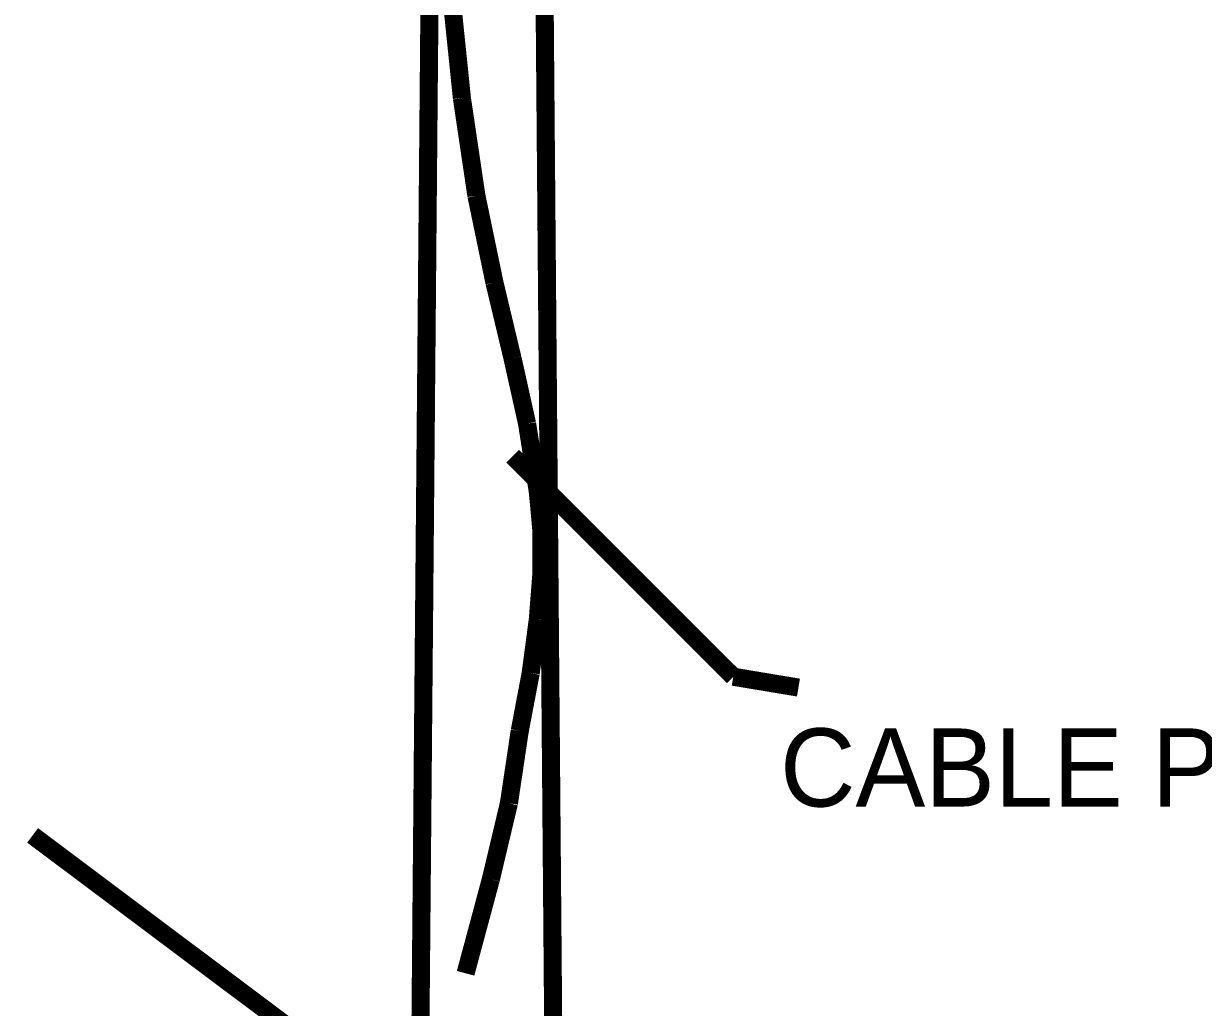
# Model space of a CAD drawing. Extents: x 0.27 to 8.12, y 0.27 to 5.77.
# Drawn here: x 1.513 to 2.057, y 4.181 to 4.634 of the extents above; entities that cross this region are included whole.
import ezdxf

# ---------------------------------------------------------------- set-up
doc = ezdxf.new("R2010")
doc.units = 0
doc.layers.get('0').update_dxf_attribs({"linetype": 'CONTINUOUS'})

msp = doc.modelspace()

# ---------------------------------------------------------------- linework, layer by layer
at = {"color": 0, "const_width": 0.008333}
for points in [[(1.703336, 5.014942), (1.689986, 3.503288)], [(1.749986, 5.014942), (1.761656, 3.621608)]]:
    msp.add_lwpolyline(points, dxfattribs=at)
at = {"color": 5, "const_width": 0.008333}
for points in [[(1.714986, 4.599958), (1.710006, 4.648298)], [(1.721666, 4.554978), (1.714986, 4.599958)], [(1.729976, 4.514938), (1.721666, 4.554978)], [(1.738326, 4.479948), (1.729976, 4.514938)], [(1.745006, 4.449948), (1.738326, 4.479948)], [(1.749986, 4.418318), (1.745006, 4.449948)], [(1.751666, 4.399978), (1.749986, 4.418318)], [(1.751666, 4.381648), (1.751666, 4.399978)], [(1.749986, 4.359938), (1.751666, 4.381648)], [(1.746686, 4.334978), (1.749986, 4.359938)], [(1.741626, 4.308298), (1.746686, 4.334978)], [(1.736646, 4.274978), (1.741626, 4.308298)], [(1.728336, 4.239988), (1.736646, 4.274978)], [(1.716686, 4.196628), (1.728336, 4.239988)]]:
    msp.add_lwpolyline(points, dxfattribs=at)
at = {"color": 2, "const_width": 0.008333}
for points in [[(1.738326, 4.434978), (1.839986, 4.333298)], [(1.839986, 4.333298), (1.870006, 4.328308)], [(1.517267, 4.260175), (1.643947, 4.165175)]]:
    msp.add_lwpolyline(points, dxfattribs=at)

# ---------------------------------------------------------------- texts
at = {"linetype": 'BYBLOCK'}
msp.add_text('CABLE PRIMARIO EN XLPE AL 133%', height=0.036, dxfattribs=at).set_placement((1.861516, 4.273478))

doc.saveas('drawing.dxf')
